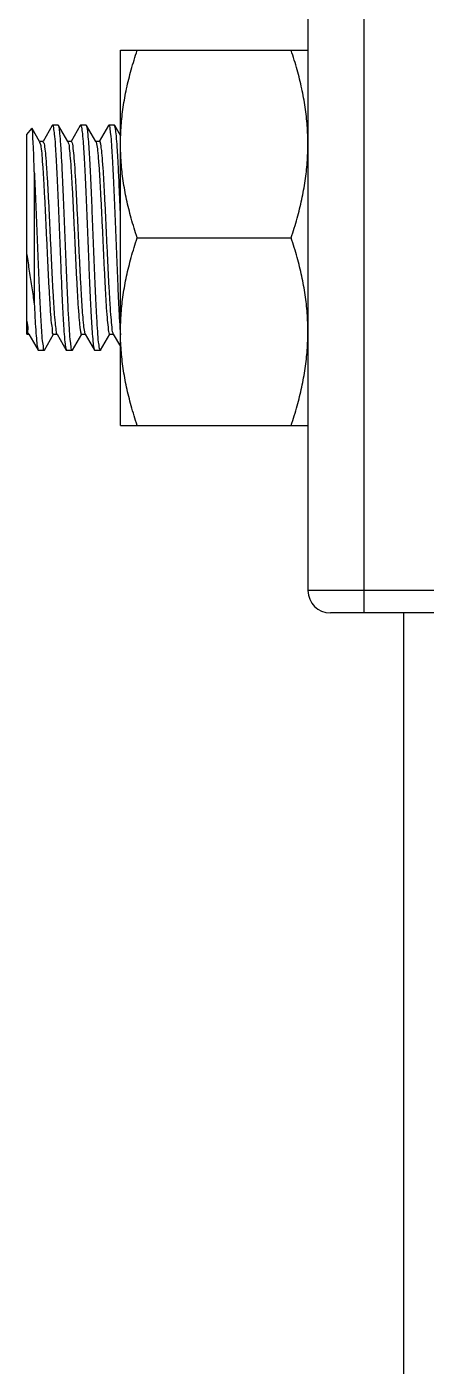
# Model space of a CAD drawing. Extents: x 1060579 to 1383165, y 581819 to 1037910.
# Drawn here: x 1267784.1 to 1267883.6, y 855382.1 to 855715.4 of the extents above; entities that cross this region are included whole.
import ezdxf

# ---------------------------------------------------------------- set-up
doc = ezdxf.new("R2010")
doc.units = 0
doc.header["$LTSCALE"] = 1000
doc.header["$MEASUREMENT"] = 0
doc.layers.add('02___PRT_ALL_AXES', color=7, linetype='Continuous')

msp = doc.modelspace()

# ---------------------------------------------------------------- linework, layer by layer
at = {"color": 0, "linetype": 'Continuous'}
for p, q in [((1267868.14, 855569.54), (1267868.14, 855942.87)), ((1267854.14, 855937.27), (1267854.14, 855575.14)), ((1267784.14, 855688.54), (1267785.4, 855690.11)), ((1267784.14, 855638.91), (1267784.14, 855688.54)), ((1267785.45, 855690.1), (1267785.4, 855690.11)), ((1267787.34, 855686.83), (1267785.45, 855690.1)), ((1267790.48, 855690.8), (1267788.19, 855686.85)), ((1267790.48, 855690.8), (1267790.56, 855690.87)), ((1267792.04, 855690.8), (1267791.96, 855690.87)), ((1267794.34, 855686.83), (1267792.04, 855690.8)), ((1267797.48, 855690.8), (1267795.19, 855686.85)), ((1267797.48, 855690.8), (1267797.56, 855690.87)), ((1267799.04, 855690.8), (1267798.96, 855690.87)), ((1267801.34, 855686.83), (1267799.04, 855690.8)), ((1267804.48, 855690.8), (1267802.19, 855686.85)), ((1267804.48, 855690.8), (1267804.56, 855690.87)), ((1267806.04, 855690.8), (1267805.96, 855690.87)), ((1267807.48, 855688.32), (1267806.04, 855690.8)), ((1267787.28, 855686.68), (1267787.33, 855686.61)), ((1267787.38, 855686.75), (1267787.34, 855686.83)), ((1267788.23, 855686.83), (1267787.38, 855686.83)), ((1267794.38, 855686.75), (1267794.34, 855686.83)), ((1267795.23, 855686.83), (1267794.38, 855686.83)), ((1267801.38, 855686.75), (1267801.34, 855686.83)), ((1267802.23, 855686.83), (1267801.38, 855686.83)), ((1267786.01, 855679.32), (1267786.01, 855646.41)), ((1267784.14, 855638.91), (1267784.64, 855638.91)), ((1267784.64, 855638.99), (1267784.68, 855638.91)), ((1267784.68, 855638.91), (1267786.98, 855634.94)), ((1267788.54, 855634.94), (1267790.83, 855638.89)), ((1267790.79, 855638.91), (1267791.64, 855638.91)), ((1267791.64, 855638.99), (1267791.68, 855638.91)), ((1267791.68, 855638.91), (1267793.98, 855634.94)), ((1267795.54, 855634.94), (1267797.83, 855638.89)), ((1267797.79, 855638.91), (1267798.64, 855638.91)), ((1267798.64, 855638.99), (1267798.68, 855638.91)), ((1267798.68, 855638.91), (1267800.98, 855634.94)), ((1267802.54, 855634.94), (1267804.83, 855638.89)), ((1267804.79, 855638.91), (1267805.64, 855638.91)), ((1267805.64, 855638.99), (1267805.68, 855638.91)), ((1267805.68, 855638.91), (1267807.48, 855635.81)), ((1267807.41, 855639.53), (1267807.48, 855638.73)), ((1267786.98, 855634.94), (1267787.06, 855634.87)), ((1267788.46, 855634.87), (1267788.54, 855634.94)), ((1267793.98, 855634.94), (1267794.06, 855634.87)), ((1267795.54, 855634.94), (1267795.46, 855634.87)), ((1267800.98, 855634.94), (1267801.06, 855634.87)), ((1267802.54, 855634.94), (1267802.46, 855634.87)), ((1268101.48, 855575.14), (1267854.14, 855575.14)), ((1268095.88, 855569.54), (1267859.74, 855569.54))]:
    msp.add_line(p, q, dxfattribs=at)
at = {"color": 7, "linetype": 'Continuous'}
msp.add_line((1267877.91, 855569.54), (1267877.91, 852534.35), dxfattribs=at)
at = {"color": 0, "linetype": 'Continuous'}
msp.add_arc((1267859.74, 855575.14), 5.6, 180, 270, dxfattribs=at)
for points, start_tangent, end_tangent in [([(1267786.01, 855679.32), (1267785.89, 855683.2), (1267785.76, 855686.31), (1267785.64, 855688.54), (1267785.52, 855689.81), (1267785.41, 855690.08)], (-0.029159, 0.999575), (-0.544269, 0.838911)), ([(1267790.56, 855690.87), (1267790.57, 855690.87), (1267790.79, 855690.29), (1267791, 855688.68), (1267791.22, 855686.07), (1267791.44, 855682.59), (1267791.66, 855678.35), (1267791.88, 855673.49), (1267792.09, 855668.28), (1267792.31, 855662.87)], (0.933337, 0.359002), (0.039757, -0.999209)), ([(1267793.71, 855662.87), (1267793.49, 855668.33), (1267793.27, 855673.66), (1267793.05, 855678.54), (1267792.83, 855682.73), (1267792.61, 855686.2), (1267792.39, 855688.81), (1267792.17, 855690.39), (1267792.02, 855690.8)], (-0.039757, 0.999209), (-0.489832, 0.871817)), ([(1267797.56, 855690.87), (1267797.77, 855690.39), (1267797.99, 855688.81), (1267798.21, 855686.2), (1267798.43, 855682.73), (1267798.65, 855678.54), (1267798.87, 855673.66), (1267799.09, 855668.33), (1267799.31, 855662.87)], (0.933344, -0.358982), (0.039757, -0.999209)), ([(1267800.71, 855662.87), (1267800.49, 855668.28), (1267800.28, 855673.51), (1267800.06, 855678.38), (1267799.84, 855682.62), (1267799.62, 855686.09), (1267799.4, 855688.69), (1267799.19, 855690.3), (1267799.04, 855690.81)], (-0.039757, 0.999209), (-0.472755, 0.881194)), ([(1267804.56, 855690.87), (1267804.57, 855690.87), (1267804.79, 855690.3), (1267805, 855688.69), (1267805.22, 855686.09), (1267805.44, 855682.62), (1267805.66, 855678.38), (1267805.88, 855673.51), (1267806.09, 855668.28), (1267806.31, 855662.87)], (0.95085, 0.309652), (0.039757, -0.999209)), ([(1267807.48, 855668.68), (1267807.27, 855673.64), (1267807.05, 855678.51), (1267806.83, 855682.7), (1267806.61, 855686.17), (1267806.39, 855688.79), (1267806.17, 855690.38), (1267806.02, 855690.8)], (-0.040733, 0.99917), (-0.48609, 0.873909)), ([(1267787.33, 855686.61), (1267787.66, 855685.54), (1267787.9, 855683.41), (1267788.13, 855680.36), (1267788.37, 855676.54), (1267788.6, 855672.11), (1267788.84, 855667.27), (1267789.07, 855662.24), (1267789.31, 855657.23), (1267789.54, 855652.48), (1267789.78, 855648.18), (1267790.01, 855644.54), (1267790.25, 855641.71), (1267790.48, 855639.83), (1267790.72, 855638.96), (1267790.76, 855638.98)], (0.475687, -0.879614), (0.880301, 0.474416)), ([(1267788.17, 855686.72), (1267788.59, 855685.54), (1267788.83, 855683.41), (1267789.06, 855680.36), (1267789.3, 855676.54), (1267789.54, 855672.11), (1267789.77, 855667.27), (1267790.01, 855662.24), (1267790.24, 855657.23), (1267790.48, 855652.48), (1267790.71, 855648.18), (1267790.95, 855644.54), (1267791.18, 855641.71), (1267791.42, 855639.83), (1267791.5, 855639.09)], (0.872469, -0.48867), (0.327816, -0.944742)), ([(1267794.34, 855686.72), (1267794.48, 855686.48)], (0.596616, -0.802527), (0.427002, -0.904251)), ([(1267794.48, 855686.48), (1267794.72, 855685.1), (1267794.96, 855682.73), (1267795.19, 855679.47), (1267795.43, 855675.48), (1267795.66, 855670.93), (1267795.9, 855666.02), (1267796.13, 855660.98), (1267796.37, 855656.01), (1267796.6, 855651.35), (1267796.84, 855647.2), (1267797.07, 855643.75), (1267797.31, 855641.15), (1267797.54, 855639.51), (1267797.78, 855638.91), (1267797.79, 855638.92)], (0.427002, -0.904251), (0.915311, 0.402748)), ([(1267795.21, 855686.8), (1267795.42, 855686.48), (1267795.65, 855685.1), (1267795.89, 855682.73), (1267796.12, 855679.47), (1267796.36, 855675.48), (1267796.59, 855670.93), (1267796.83, 855666.02), (1267797.06, 855660.98), (1267797.3, 855656.01), (1267797.54, 855651.35), (1267797.77, 855647.2), (1267798.01, 855643.75), (1267798.24, 855641.15), (1267798.48, 855639.51), (1267798.57, 855639.15)], (0.826116, -0.563501), (0.291356, -0.956615)), ([(1267801.39, 855686.76), (1267801.45, 855686.59)], (0.474517, -0.880247), (0.291356, -0.956615)), ([(1267801.45, 855686.59), (1267801.54, 855686.23), (1267801.78, 855684.59), (1267802.01, 855681.99), (1267802.25, 855678.54), (1267802.48, 855674.39), (1267802.72, 855669.73), (1267802.96, 855664.77), (1267803.19, 855659.72), (1267803.43, 855654.81), (1267803.66, 855650.26), (1267803.9, 855646.27), (1267804.13, 855643.02), (1267804.37, 855640.65), (1267804.6, 855639.26), (1267804.81, 855638.94)], (0.291356, -0.956615), (0.826116, -0.563501)), ([(1267802.23, 855686.82), (1267802.24, 855686.83), (1267802.48, 855686.23), (1267802.71, 855684.59), (1267802.95, 855681.99), (1267803.18, 855678.54), (1267803.42, 855674.39), (1267803.65, 855669.73), (1267803.89, 855664.77), (1267804.12, 855659.72), (1267804.36, 855654.81), (1267804.59, 855650.26), (1267804.83, 855646.27), (1267805.06, 855643.02), (1267805.3, 855640.65), (1267805.54, 855639.26)], (0.915311, 0.402748), (0.427002, -0.904251)), ([(1267786.01, 855679.32), (1267786.23, 855674.54), (1267786.45, 855669.29), (1267786.67, 855663.8), (1267786.89, 855658.26), (1267787.12, 855652.91), (1267787.34, 855647.95), (1267787.56, 855643.57), (1267787.78, 855639.95), (1267788, 855637.23), (1267788.22, 855635.52), (1267788.44, 855634.88), (1267788.45, 855634.88)], (0.049111, -0.998793), (0.866249, 0.499612)), ([(1267792.31, 855662.87), (1267792.53, 855657.42), (1267792.75, 855652.09), (1267792.97, 855647.22), (1267793.19, 855643.03), (1267793.41, 855639.56), (1267793.63, 855636.94), (1267793.85, 855635.36), (1267794, 855634.95)], (0.039757, -0.999209), (0.487768, -0.872973)), ([(1267795.46, 855634.87), (1267795.45, 855634.87), (1267795.23, 855635.45), (1267795.02, 855637.06), (1267794.8, 855639.66), (1267794.58, 855643.14), (1267794.36, 855647.38), (1267794.14, 855652.24), (1267793.93, 855657.46), (1267793.71, 855662.87)], (-0.942585, -0.333967), (-0.039757, 0.999209)), ([(1267799.31, 855662.87), (1267799.53, 855657.46), (1267799.74, 855652.24), (1267799.96, 855647.38), (1267800.18, 855643.14), (1267800.4, 855639.66), (1267800.62, 855637.06), (1267800.83, 855635.45), (1267800.98, 855634.94)], (0.039757, -0.999209), (0.472977, -0.881075)), ([(1267802.46, 855634.88), (1267802.25, 855635.35), (1267802.03, 855636.92), (1267801.81, 855639.53), (1267801.59, 855642.99), (1267801.37, 855647.19), (1267801.15, 855652.08), (1267800.93, 855657.41), (1267800.71, 855662.87)], (-0.925056, 0.37983), (-0.039757, 0.999209)), ([(1267806.31, 855662.87), (1267806.53, 855657.41), (1267806.75, 855652.08), (1267806.97, 855647.19), (1267807.19, 855642.99), (1267807.41, 855639.53)], (0.039757, -0.999209), (0.085084, -0.996374)), ([(1267784.14, 855658.73), (1267784.77, 855654.58), (1267785.39, 855650.43), (1267786.01, 855646.41)], (0.151381, -0.988475), (0.154547, -0.987985)), ([(1267786.01, 855646.41), (1267786.22, 855642.41), (1267786.44, 855639.13), (1267786.65, 855636.72), (1267786.87, 855635.29), (1267787.01, 855634.95)], (0.049134, -0.998792), (0.513805, -0.857907)), ([(1267784.14, 855642.12), (1267784.38, 855640.09), (1267784.61, 855639.04), (1267784.63, 855639.04)], (0.092607, -0.995703), (0.984784, 0.173782)), ([(1267791.5, 855639.09), (1267791.64, 855638.96)], (0.327816, -0.944742), (0.980432, 0.196859)), ([(1267798.57, 855639.15), (1267798.63, 855638.99)], (0.291356, -0.956615), (0.474517, -0.880247)), ([(1267805.54, 855639.26), (1267805.68, 855639.02)], (0.427002, -0.904251), (0.596616, -0.802527))]:
    msp.add_spline(points, degree=3, dxfattribs=dict(at, start_tangent=start_tangent, end_tangent=end_tangent))
at = {"layer": '02___PRT_ALL_AXES', "color": 0, "linetype": 'Continuous'}
for p, q in [((1267807.48, 855616.2), (1267807.48, 855709.54)), ((1267807.48, 855709.54), (1267854.14, 855709.54)), ((1267791.96, 855690.87), (1267790.56, 855690.87)), ((1267798.96, 855690.87), (1267797.56, 855690.87)), ((1267805.96, 855690.87), (1267804.56, 855690.87)), ((1267811.64, 855662.87), (1267849.98, 855662.87)), ((1267788.46, 855634.87), (1267787.06, 855634.87)), ((1267795.46, 855634.87), (1267794.06, 855634.87)), ((1267802.46, 855634.87), (1267801.06, 855634.87)), ((1267807.48, 855616.2), (1267854.14, 855616.2))]:
    msp.add_line(p, q, dxfattribs=at)
for points, start_tangent, end_tangent in [([(1267807.48, 855686.2), (1267807.65, 855690.78), (1267808.16, 855695.37), (1267809, 855699.98), (1267810.16, 855704.67), (1267811.64, 855709.54)], (0, 1), (0.316228, 0.948683)), ([(1267854.14, 855686.2), (1267853.97, 855690.78), (1267853.46, 855695.37), (1267852.62, 855699.98), (1267851.46, 855704.67), (1267849.98, 855709.54)], (0, 1), (-0.316228, 0.948683)), ([(1267811.64, 855662.87), (1267810.16, 855667.74), (1267809, 855672.43), (1267808.16, 855677.04), (1267807.65, 855681.63), (1267807.48, 855686.2)], (-0.316228, 0.948683), (-0.000001, 1)), ([(1267849.98, 855662.87), (1267851.46, 855667.74), (1267852.62, 855672.43), (1267853.46, 855677.04), (1267853.97, 855681.63), (1267854.14, 855686.2)], (0.316228, 0.948683), (0.000001, 1)), ([(1267807.48, 855639.54), (1267807.65, 855644.12), (1267808.16, 855648.7), (1267809, 855653.31), (1267810.16, 855658), (1267811.64, 855662.87)], (0, 1), (0.316228, 0.948683)), ([(1267854.14, 855639.54), (1267853.97, 855644.12), (1267853.46, 855648.7), (1267852.62, 855653.31), (1267851.46, 855658), (1267849.98, 855662.87)], (0, 1), (-0.316228, 0.948683)), ([(1267811.64, 855616.2), (1267810.16, 855621.07), (1267809, 855625.76), (1267808.16, 855630.38), (1267807.65, 855634.96), (1267807.48, 855639.54)], (-0.316228, 0.948683), (-0.000001, 1)), ([(1267849.98, 855616.2), (1267851.46, 855621.07), (1267852.62, 855625.76), (1267853.46, 855630.38), (1267853.97, 855634.96), (1267854.14, 855639.54)], (0.316228, 0.948683), (0.000001, 1))]:
    msp.add_spline(points, degree=3, dxfattribs=dict(at, start_tangent=start_tangent, end_tangent=end_tangent))

doc.saveas('drawing.dxf')
